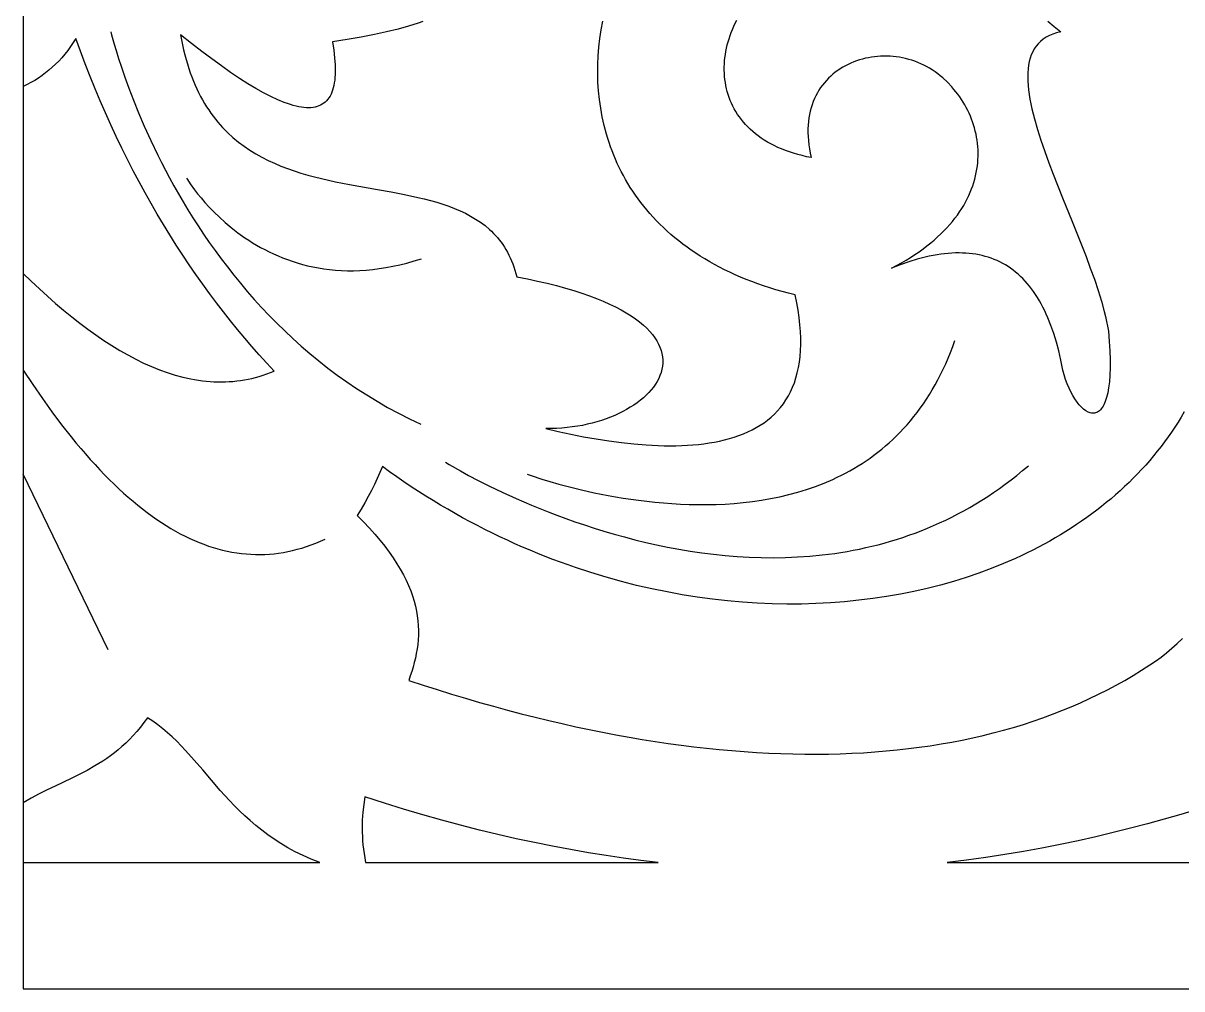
# Model space of a CAD drawing. Extents: x -58 to 58, y -20 to 20.
# Drawn here: x -58.23 to -33, y -20 to 1.03 of the extents above; entities that cross this region are included whole.
import ezdxf

# ---------------------------------------------------------------- set-up
doc = ezdxf.new("R2010")
doc.units = 0
doc.layers.add('LAYER_1', color=18, linetype='CONTINUOUS')

msp = doc.modelspace()

# ---------------------------------------------------------------- linework, layer by layer
at = {"layer": 'LAYER_1'}
for points in [[(-58.226, -20), (-36.442, -20), (58.226, -20), (58.226, 20), (-36.442, 20), (-58.226, 20)], [(-58.226, -0.348), (-58.226, -4.418), (-58.05, -4.59), (-57.873, -4.756), (-57.697, -4.917), (-57.521, -5.072), (-57.345, -5.222), (-57.17, -5.366), (-56.994, -5.503), (-56.819, -5.635), (-56.644, -5.76), (-56.47, -5.879), (-56.296, -5.991), (-56.122, -6.097), (-55.949, -6.195), (-55.776, -6.287), (-55.603, -6.371), (-55.431, -6.448), (-55.259, -6.517), (-55.088, -6.579), (-54.918, -6.633), (-54.748, -6.678), (-54.578, -6.716), (-54.494, -6.732), (-54.41, -6.745), (-54.325, -6.757), (-54.241, -6.766), (-54.158, -6.773), (-54.074, -6.778), (-53.991, -6.781), (-53.907, -6.782), (-53.824, -6.78), (-53.741, -6.776), (-53.658, -6.77), (-53.576, -6.762), (-53.494, -6.751), (-53.411, -6.738), (-53.329, -6.722), (-53.248, -6.705), (-53.166, -6.684), (-53.085, -6.662), (-53.004, -6.637), (-52.923, -6.609), (-52.842, -6.579), (-52.762, -6.547), (-52.924, -6.372), (-53.085, -6.194), (-53.245, -6.012), (-53.403, -5.828), (-53.559, -5.64), (-53.714, -5.449), (-53.868, -5.254), (-54.02, -5.057), (-54.17, -4.856), (-54.318, -4.651), (-54.465, -4.444), (-54.61, -4.233), (-54.753, -4.019), (-54.894, -3.801), (-55.034, -3.58), (-55.171, -3.356), (-55.307, -3.128), (-55.44, -2.897), (-55.572, -2.663), (-55.701, -2.425), (-55.828, -2.184), (-55.954, -1.939), (-56.077, -1.691), (-56.198, -1.439), (-56.316, -1.184), (-56.433, -0.925), (-56.547, -0.663), (-56.659, -0.398), (-56.768, -0.129), (-56.875, 0.144), (-56.98, 0.42), (-57.082, 0.7), (-57.138, 0.608), (-57.197, 0.52), (-57.257, 0.436), (-57.32, 0.355), (-57.385, 0.279), (-57.452, 0.205), (-57.521, 0.135), (-57.592, 0.069), (-57.665, 0.006), (-57.74, -0.054), (-57.816, -0.111), (-57.895, -0.164), (-57.975, -0.215), (-58.057, -0.262), (-58.141, -0.307)], [(-58.226, -15.95), (-58.226, -17.248), (-51.771, -17.248), (-51.956, -17.174), (-52.132, -17.096), (-52.301, -17.014), (-52.461, -16.927), (-52.614, -16.836), (-52.76, -16.742), (-52.9, -16.645), (-53.033, -16.545), (-53.161, -16.442), (-53.284, -16.337), (-53.402, -16.23), (-53.515, -16.122), (-53.625, -16.012), (-53.731, -15.901), (-53.834, -15.789), (-53.934, -15.678), (-54.129, -15.454), (-54.317, -15.233), (-54.504, -15.017), (-54.691, -14.808), (-54.786, -14.707), (-54.883, -14.609), (-54.982, -14.514), (-55.083, -14.422), (-55.187, -14.334), (-55.294, -14.25), (-55.404, -14.171), (-55.519, -14.096), (-55.596, -14.201), (-55.674, -14.301), (-55.752, -14.395), (-55.832, -14.484), (-55.912, -14.568), (-55.993, -14.647), (-56.075, -14.722), (-56.157, -14.793), (-56.24, -14.86), (-56.324, -14.923), (-56.408, -14.983), (-56.493, -15.041), (-56.578, -15.095), (-56.663, -15.147), (-56.836, -15.244), (-57.009, -15.334), (-57.183, -15.419), (-57.533, -15.584), (-57.707, -15.668), (-57.881, -15.755), (-58.054, -15.849), (-58.14, -15.898)], [(-44.401, -17.248), (-44.776, -17.203), (-45.155, -17.152), (-45.536, -17.097), (-45.921, -17.035), (-46.308, -16.968), (-46.699, -16.895), (-47.094, -16.816), (-47.491, -16.731), (-47.892, -16.639), (-48.295, -16.542), (-48.703, -16.438), (-49.113, -16.328), (-49.526, -16.211), (-49.943, -16.088), (-50.363, -15.957), (-50.787, -15.82), (-50.812, -15.984), (-50.831, -16.152), (-50.843, -16.324), (-50.846, -16.411), (-50.847, -16.5), (-50.846, -16.589), (-50.842, -16.68), (-50.836, -16.771), (-50.828, -16.864), (-50.818, -16.958), (-50.805, -17.054), (-50.79, -17.15), (-50.772, -17.248)]]:
    msp.add_lwpolyline(points, close=True, dxfattribs=at)
for points in [[(-49.526, 1.064), (-49.624, 1.03), (-49.835, 0.965), (-50.064, 0.903), (-50.313, 0.842), (-50.58, 0.784), (-50.866, 0.727), (-51.17, 0.673), (-51.494, 0.622), (-51.466, 0.443), (-51.446, 0.277), (-51.435, 0.123), (-51.432, 0.05), (-51.432, -0.02), (-51.434, -0.087), (-51.438, -0.151), (-51.444, -0.212), (-51.452, -0.27), (-51.462, -0.325), (-51.475, -0.377), (-51.489, -0.426), (-51.506, -0.472), (-51.524, -0.516), (-51.545, -0.556), (-51.568, -0.593), (-51.594, -0.628), (-51.621, -0.659), (-51.65, -0.688), (-51.682, -0.713), (-51.715, -0.736), (-51.751, -0.756), (-51.789, -0.772), (-51.829, -0.786), (-51.871, -0.797), (-51.915, -0.805), (-51.962, -0.81), (-52.01, -0.812), (-52.061, -0.811), (-52.113, -0.807), (-52.168, -0.8), (-52.225, -0.79), (-52.284, -0.777), (-52.345, -0.762), (-52.409, -0.743), (-52.474, -0.721), (-52.542, -0.697), (-52.683, -0.639), (-52.833, -0.569), (-52.992, -0.487), (-53.159, -0.394), (-53.334, -0.288), (-53.518, -0.171), (-53.71, -0.043), (-53.911, 0.098), (-54.12, 0.251), (-54.338, 0.415), (-54.564, 0.591), (-54.799, 0.779), (-54.779, 0.666), (-54.757, 0.556), (-54.733, 0.448), (-54.708, 0.344), (-54.68, 0.242), (-54.652, 0.142), (-54.621, 0.046), (-54.589, -0.049), (-54.555, -0.14), (-54.52, -0.23), (-54.484, -0.317), (-54.446, -0.401), (-54.406, -0.483), (-54.365, -0.563), (-54.323, -0.641), (-54.279, -0.716), (-54.234, -0.789), (-54.187, -0.86), (-54.14, -0.929), (-54.091, -0.996), (-54.041, -1.061), (-53.989, -1.124), (-53.937, -1.185), (-53.883, -1.244), (-53.828, -1.301), (-53.772, -1.356), (-53.658, -1.461), (-53.539, -1.559), (-53.416, -1.651), (-53.29, -1.737), (-53.16, -1.816), (-53.028, -1.89), (-52.892, -1.959), (-52.754, -2.022), (-52.613, -2.081), (-52.47, -2.136), (-52.325, -2.187), (-52.179, -2.234), (-52.031, -2.277), (-51.881, -2.317), (-51.731, -2.355), (-51.579, -2.39), (-51.427, -2.423), (-51.122, -2.483), (-50.514, -2.592), (-50.215, -2.646), (-49.921, -2.702), (-49.634, -2.763), (-49.495, -2.797), (-49.357, -2.832), (-49.222, -2.87), (-49.091, -2.911), (-48.962, -2.955), (-48.837, -3.003), (-48.715, -3.054), (-48.598, -3.11), (-48.484, -3.17), (-48.375, -3.235), (-48.27, -3.304), (-48.17, -3.379), (-48.075, -3.46), (-48.029, -3.503), (-47.985, -3.547), (-47.942, -3.593), (-47.901, -3.64), (-47.861, -3.689), (-47.822, -3.74), (-47.785, -3.792), (-47.749, -3.846), (-47.715, -3.902), (-47.682, -3.96), (-47.651, -4.02), (-47.622, -4.082), (-47.594, -4.145), (-47.568, -4.211), (-47.543, -4.279), (-47.52, -4.348), (-47.5, -4.42), (-47.48, -4.494), (-47.248, -4.539), (-47.027, -4.586), (-46.815, -4.635), (-46.612, -4.686), (-46.42, -4.738), (-46.237, -4.792), (-46.063, -4.848), (-45.898, -4.905), (-45.743, -4.964), (-45.596, -5.024), (-45.458, -5.086), (-45.328, -5.148), (-45.207, -5.212), (-45.095, -5.277), (-44.99, -5.342), (-44.894, -5.409), (-44.805, -5.476), (-44.724, -5.544), (-44.651, -5.612), (-44.585, -5.681), (-44.526, -5.75), (-44.475, -5.819), (-44.43, -5.889), (-44.393, -5.958), (-44.362, -6.028), (-44.338, -6.098), (-44.32, -6.167), (-44.308, -6.236), (-44.303, -6.305), (-44.303, -6.373), (-44.309, -6.441), (-44.321, -6.508), (-44.339, -6.575), (-44.362, -6.641), (-44.39, -6.706), (-44.424, -6.77), (-44.462, -6.832), (-44.505, -6.894), (-44.553, -6.954), (-44.606, -7.014), (-44.662, -7.071), (-44.724, -7.127), (-44.789, -7.182), (-44.858, -7.235), (-44.931, -7.286), (-45.008, -7.335), (-45.088, -7.382), (-45.171, -7.428), (-45.258, -7.471), (-45.348, -7.512), (-45.441, -7.55), (-45.536, -7.586), (-45.635, -7.62), (-45.736, -7.651), (-45.839, -7.679), (-45.944, -7.705), (-46.052, -7.728), (-46.161, -7.748), (-46.272, -7.764), (-46.385, -7.778), (-46.5, -7.788), (-46.615, -7.796), (-46.732, -7.799), (-46.85, -7.8), (-46.577, -7.862), (-46.303, -7.921), (-46.027, -7.975), (-45.751, -8.024), (-45.476, -8.066), (-45.203, -8.103), (-44.932, -8.132), (-44.665, -8.154), (-44.532, -8.162), (-44.401, -8.168), (-44.271, -8.171), (-44.143, -8.173), (-44.016, -8.171), (-43.89, -8.168), (-43.766, -8.162), (-43.644, -8.154), (-43.524, -8.143), (-43.406, -8.129), (-43.29, -8.112), (-43.176, -8.093), (-43.064, -8.071), (-42.955, -8.045), (-42.848, -8.017), (-42.744, -7.985), (-42.643, -7.951), (-42.544, -7.913), (-42.448, -7.871), (-42.356, -7.827), (-42.266, -7.778), (-42.18, -7.726), (-42.097, -7.671), (-42.018, -7.612), (-41.942, -7.549), (-41.87, -7.482), (-41.801, -7.411), (-41.737, -7.337), (-41.676, -7.258), (-41.62, -7.175), (-41.567, -7.087), (-41.519, -6.996), (-41.476, -6.9), (-41.436, -6.8), (-41.402, -6.695), (-41.372, -6.585), (-41.347, -6.471), (-41.327, -6.353), (-41.312, -6.229), (-41.302, -6.1), (-41.297, -5.967), (-41.298, -5.828), (-41.304, -5.685), (-41.316, -5.536), (-41.333, -5.382), (-41.356, -5.223), (-41.385, -5.058), (-41.42, -4.888), (-41.563, -4.852), (-41.702, -4.814), (-41.839, -4.775), (-41.974, -4.733), (-42.106, -4.69), (-42.235, -4.645), (-42.361, -4.598), (-42.485, -4.55), (-42.606, -4.499), (-42.725, -4.448), (-42.841, -4.394), (-42.955, -4.34), (-43.066, -4.283), (-43.174, -4.225), (-43.28, -4.166), (-43.384, -4.105), (-43.485, -4.043), (-43.583, -3.979), (-43.68, -3.914), (-43.773, -3.848), (-43.865, -3.78), (-43.953, -3.711), (-44.04, -3.641), (-44.124, -3.569), (-44.206, -3.497), (-44.285, -3.423), (-44.362, -3.348), (-44.437, -3.272), (-44.509, -3.195), (-44.58, -3.117), (-44.648, -3.038), (-44.713, -2.958), (-44.777, -2.877), (-44.838, -2.795), (-44.897, -2.713), (-44.954, -2.629), (-45.008, -2.545), (-45.061, -2.46), (-45.111, -2.374), (-45.159, -2.287), (-45.205, -2.199), (-45.249, -2.111), (-45.291, -2.023), (-45.331, -1.933), (-45.369, -1.843), (-45.405, -1.753), (-45.438, -1.662), (-45.47, -1.57), (-45.5, -1.478), (-45.528, -1.386), (-45.577, -1.2), (-45.619, -1.013), (-45.653, -0.824), (-45.68, -0.635), (-45.699, -0.445), (-45.712, -0.254), (-45.717, -0.063), (-45.715, 0.127), (-45.706, 0.318), (-45.69, 0.508), (-45.668, 0.697), (-45.639, 0.885), (-45.604, 1.072)], [(-35.918, 1.074), (-35.778, 0.96), (-35.638, 0.842), (-35.727, 0.819), (-35.81, 0.792), (-35.885, 0.759), (-35.955, 0.722), (-36.018, 0.68), (-36.075, 0.634), (-36.127, 0.584), (-36.173, 0.529), (-36.213, 0.469), (-36.248, 0.406), (-36.278, 0.339), (-36.303, 0.268), (-36.323, 0.194), (-36.338, 0.116), (-36.349, 0.034), (-36.355, -0.051), (-36.357, -0.139), (-36.355, -0.23), (-36.349, -0.324), (-36.339, -0.421), (-36.326, -0.52), (-36.309, -0.623), (-36.289, -0.727), (-36.266, -0.834), (-36.24, -0.944), (-36.211, -1.055), (-36.145, -1.284), (-36.07, -1.52), (-35.987, -1.761), (-35.897, -2.008), (-35.802, -2.26), (-35.599, -2.77), (-35.39, -3.286), (-35.185, -3.8), (-35.086, -4.053), (-34.993, -4.303), (-34.905, -4.548), (-34.824, -4.788), (-34.752, -5.021), (-34.69, -5.248), (-34.663, -5.358), (-34.639, -5.465), (-34.618, -5.571), (-34.6, -5.674), (-34.581, -5.9), (-34.569, -6.108), (-34.563, -6.3), (-34.563, -6.475), (-34.568, -6.635), (-34.579, -6.779), (-34.595, -6.908), (-34.615, -7.022), (-34.64, -7.122), (-34.668, -7.208), (-34.683, -7.246), (-34.7, -7.281), (-34.717, -7.313), (-34.735, -7.341), (-34.754, -7.367), (-34.773, -7.389), (-34.793, -7.409), (-34.813, -7.425), (-34.834, -7.438), (-34.856, -7.449), (-34.878, -7.457), (-34.901, -7.462), (-34.923, -7.465), (-34.947, -7.465), (-34.97, -7.462), (-34.994, -7.457), (-35.018, -7.45), (-35.042, -7.44), (-35.091, -7.413), (-35.139, -7.377), (-35.188, -7.333), (-35.236, -7.281), (-35.283, -7.221), (-35.33, -7.154), (-35.374, -7.081), (-35.417, -7.001), (-35.457, -6.916), (-35.495, -6.825), (-35.531, -6.729), (-35.562, -6.628), (-35.591, -6.524), (-35.633, -6.312), (-35.68, -6.109), (-35.732, -5.915), (-35.789, -5.73), (-35.85, -5.555), (-35.916, -5.389), (-35.951, -5.309), (-35.987, -5.232), (-36.025, -5.157), (-36.063, -5.084), (-36.103, -5.014), (-36.144, -4.945), (-36.186, -4.88), (-36.229, -4.816), (-36.274, -4.755), (-36.319, -4.696), (-36.366, -4.64), (-36.414, -4.585), (-36.464, -4.533), (-36.514, -4.484), (-36.566, -4.436), (-36.619, -4.391), (-36.673, -4.348), (-36.728, -4.308), (-36.785, -4.27), (-36.842, -4.234), (-36.901, -4.201), (-36.961, -4.169), (-37.023, -4.14), (-37.085, -4.114), (-37.149, -4.09), (-37.214, -4.068), (-37.28, -4.048), (-37.347, -4.03), (-37.415, -4.015), (-37.485, -4.003), (-37.556, -3.992), (-37.628, -3.984), (-37.701, -3.978), (-37.776, -3.975), (-37.851, -3.973), (-37.928, -3.974), (-38.006, -3.978), (-38.086, -3.984), (-38.166, -3.992), (-38.248, -4.002), (-38.331, -4.014), (-38.415, -4.029), (-38.5, -4.047), (-38.586, -4.066), (-38.763, -4.112), (-38.944, -4.167), (-39.13, -4.232), (-39.321, -4.305), (-39.212, -4.248), (-39.107, -4.19), (-39.005, -4.131), (-38.907, -4.071), (-38.813, -4.01), (-38.722, -3.948), (-38.634, -3.885), (-38.55, -3.821), (-38.469, -3.757), (-38.392, -3.692), (-38.317, -3.626), (-38.246, -3.559), (-38.179, -3.492), (-38.114, -3.424), (-38.053, -3.356), (-37.995, -3.287), (-37.94, -3.218), (-37.888, -3.149), (-37.839, -3.079), (-37.793, -3.008), (-37.75, -2.938), (-37.71, -2.867), (-37.673, -2.796), (-37.638, -2.724), (-37.607, -2.653), (-37.578, -2.581), (-37.552, -2.509), (-37.529, -2.438), (-37.508, -2.366), (-37.49, -2.294), (-37.475, -2.223), (-37.462, -2.151), (-37.452, -2.08), (-37.444, -2.009), (-37.439, -1.938), (-37.436, -1.867), (-37.436, -1.797), (-37.437, -1.727), (-37.442, -1.658), (-37.448, -1.589), (-37.457, -1.52), (-37.468, -1.452), (-37.481, -1.385), (-37.497, -1.318), (-37.514, -1.251), (-37.534, -1.186), (-37.556, -1.121), (-37.579, -1.057), (-37.605, -0.993), (-37.632, -0.931), (-37.662, -0.869), (-37.693, -0.808), (-37.726, -0.748), (-37.761, -0.689), (-37.798, -0.632), (-37.837, -0.575), (-37.877, -0.519), (-37.919, -0.464), (-37.962, -0.411), (-38.007, -0.359), (-38.102, -0.258), (-38.203, -0.163), (-38.259, -0.115), (-38.316, -0.07), (-38.374, -0.027), (-38.434, 0.013), (-38.495, 0.05), (-38.557, 0.085), (-38.62, 0.118), (-38.684, 0.148), (-38.749, 0.175), (-38.814, 0.2), (-38.88, 0.222), (-38.947, 0.242), (-39.014, 0.26), (-39.082, 0.275), (-39.149, 0.287), (-39.217, 0.297), (-39.286, 0.305), (-39.354, 0.31), (-39.422, 0.313), (-39.49, 0.313), (-39.558, 0.311), (-39.625, 0.307), (-39.692, 0.3), (-39.759, 0.29), (-39.825, 0.279), (-39.891, 0.265), (-39.955, 0.249), (-40.019, 0.23), (-40.082, 0.209), (-40.144, 0.186), (-40.205, 0.161), (-40.265, 0.133), (-40.324, 0.103), (-40.381, 0.071), (-40.437, 0.036), (-40.492, -0.001), (-40.545, -0.04), (-40.596, -0.081), (-40.645, -0.124), (-40.693, -0.17), (-40.739, -0.218), (-40.782, -0.268), (-40.824, -0.32), (-40.864, -0.374), (-40.901, -0.431), (-40.936, -0.489), (-40.968, -0.55), (-40.998, -0.613), (-41.026, -0.678), (-41.05, -0.745), (-41.072, -0.814), (-41.091, -0.885), (-41.108, -0.958), (-41.121, -1.034), (-41.131, -1.111), (-41.138, -1.19), (-41.142, -1.272), (-41.142, -1.355), (-41.139, -1.44), (-41.132, -1.528), (-41.122, -1.617), (-41.108, -1.709), (-41.09, -1.802), (-41.068, -1.897), (-41.17, -1.877), (-41.268, -1.854), (-41.363, -1.829), (-41.456, -1.802), (-41.545, -1.773), (-41.632, -1.742), (-41.716, -1.709), (-41.796, -1.674), (-41.874, -1.637), (-41.949, -1.598), (-42.021, -1.558), (-42.091, -1.516), (-42.157, -1.472), (-42.221, -1.426), (-42.282, -1.379), (-42.34, -1.331), (-42.396, -1.281), (-42.449, -1.23), (-42.499, -1.177), (-42.546, -1.123), (-42.591, -1.068), (-42.633, -1.012), (-42.673, -0.955), (-42.71, -0.896), (-42.744, -0.837), (-42.776, -0.776), (-42.805, -0.715), (-42.832, -0.653), (-42.856, -0.589), (-42.878, -0.526), (-42.897, -0.461), (-42.913, -0.396), (-42.927, -0.33), (-42.939, -0.264), (-42.949, -0.197), (-42.956, -0.13), (-42.96, -0.062), (-42.962, 0.006), (-42.962, 0.074), (-42.96, 0.142), (-42.955, 0.211), (-42.948, 0.279), (-42.938, 0.348), (-42.927, 0.417), (-42.913, 0.486), (-42.897, 0.555), (-42.878, 0.623), (-42.858, 0.691), (-42.835, 0.76), (-42.81, 0.827), (-42.783, 0.895), (-42.754, 0.962), (-42.723, 1.028), (-42.689, 1.094)], [(-56.319, 0.842), (-56.302, 0.773), (-56.248, 0.575), (-56.205, 0.433), (-56.153, 0.263), (-56.089, 0.069), (-56.014, -0.148), (-55.927, -0.387), (-55.827, -0.646), (-55.715, -0.922), (-55.589, -1.215), (-55.45, -1.522), (-55.296, -1.841), (-55.213, -2.005), (-55.127, -2.172), (-55.037, -2.34), (-54.944, -2.511), (-54.846, -2.683), (-54.744, -2.857), (-54.639, -3.032), (-54.529, -3.209), (-54.415, -3.386), (-54.297, -3.564), (-54.174, -3.743), (-54.048, -3.921), (-53.917, -4.1), (-53.781, -4.279), (-53.641, -4.457), (-53.497, -4.634), (-53.348, -4.811), (-53.194, -4.986), (-53.036, -5.161), (-52.873, -5.333), (-52.705, -5.504), (-52.532, -5.673), (-52.354, -5.84), (-52.171, -6.004), (-51.983, -6.166), (-51.79, -6.324), (-51.592, -6.48), (-51.389, -6.632), (-51.18, -6.781), (-50.966, -6.926), (-50.747, -7.067), (-50.522, -7.204), (-50.292, -7.336), (-50.056, -7.464), (-49.814, -7.586), (-49.567, -7.704)], [(-54.672, -2.343), (-54.652, -2.375), (-54.592, -2.465), (-54.493, -2.602), (-54.428, -2.685), (-54.354, -2.776), (-54.269, -2.874), (-54.174, -2.977), (-54.07, -3.085), (-53.955, -3.195), (-53.831, -3.308), (-53.696, -3.421), (-53.551, -3.533), (-53.397, -3.643), (-53.316, -3.697), (-53.232, -3.75), (-53.146, -3.802), (-53.057, -3.852), (-52.966, -3.901), (-52.873, -3.949), (-52.777, -3.994), (-52.678, -4.038), (-52.577, -4.08), (-52.473, -4.119), (-52.367, -4.156), (-52.258, -4.191), (-52.147, -4.222), (-52.034, -4.251), (-51.917, -4.277), (-51.799, -4.3), (-51.678, -4.319), (-51.554, -4.335), (-51.428, -4.347), (-51.299, -4.355), (-51.168, -4.36), (-51.034, -4.36), (-50.897, -4.356), (-50.759, -4.347), (-50.617, -4.334), (-50.473, -4.316), (-50.327, -4.293), (-50.178, -4.265), (-50.027, -4.232), (-49.873, -4.194), (-49.716, -4.149), (-49.557, -4.1)], [(-47.251, -8.793), (-47.168, -8.823), (-46.932, -8.9), (-46.762, -8.951), (-46.561, -9.008), (-46.331, -9.069), (-46.074, -9.132), (-45.793, -9.195), (-45.49, -9.255), (-45.331, -9.284), (-45.167, -9.311), (-44.999, -9.337), (-44.827, -9.361), (-44.651, -9.382), (-44.471, -9.402), (-44.289, -9.419), (-44.103, -9.432), (-43.915, -9.443), (-43.725, -9.451), (-43.532, -9.455), (-43.338, -9.454), (-43.142, -9.45), (-42.945, -9.442), (-42.748, -9.428), (-42.549, -9.41), (-42.351, -9.387), (-42.152, -9.358), (-41.954, -9.324), (-41.756, -9.284), (-41.559, -9.237), (-41.364, -9.185), (-41.169, -9.125), (-40.977, -9.059), (-40.787, -8.985), (-40.598, -8.904), (-40.505, -8.86), (-40.413, -8.815), (-40.321, -8.768), (-40.23, -8.718), (-40.14, -8.667), (-40.051, -8.613), (-39.963, -8.558), (-39.875, -8.5), (-39.789, -8.44), (-39.703, -8.378), (-39.618, -8.313), (-39.535, -8.247), (-39.452, -8.178), (-39.371, -8.107), (-39.291, -8.033), (-39.212, -7.957), (-39.134, -7.878), (-39.058, -7.797), (-38.983, -7.714), (-38.909, -7.628), (-38.837, -7.539), (-38.766, -7.448), (-38.696, -7.354), (-38.628, -7.258), (-38.562, -7.159), (-38.497, -7.057), (-38.433, -6.952), (-38.372, -6.845), (-38.312, -6.735), (-38.253, -6.622), (-38.197, -6.506), (-38.142, -6.387), (-38.089, -6.265), (-38.038, -6.141), (-37.989, -6.013), (-37.941, -5.882)], [(-58.226, -6.525), (-58.017, -6.842), (-57.808, -7.146), (-57.599, -7.437), (-57.39, -7.715), (-57.182, -7.979), (-57.078, -8.107), (-56.974, -8.231), (-56.87, -8.352), (-56.766, -8.47), (-56.662, -8.584), (-56.558, -8.696), (-56.455, -8.804), (-56.351, -8.908), (-56.248, -9.01), (-56.144, -9.108), (-56.041, -9.203), (-55.937, -9.295), (-55.834, -9.383), (-55.731, -9.468), (-55.628, -9.55), (-55.525, -9.629), (-55.421, -9.704), (-55.318, -9.777), (-55.216, -9.846), (-55.113, -9.911), (-55.01, -9.974), (-54.907, -10.033), (-54.805, -10.089), (-54.702, -10.141), (-54.599, -10.191), (-54.497, -10.237), (-54.395, -10.28), (-54.292, -10.319), (-54.19, -10.356), (-54.088, -10.389), (-53.986, -10.419), (-53.884, -10.445), (-53.782, -10.469), (-53.68, -10.489), (-53.578, -10.506), (-53.476, -10.519), (-53.374, -10.529), (-53.272, -10.537), (-53.171, -10.54), (-53.069, -10.541), (-52.968, -10.538), (-52.866, -10.532), (-52.765, -10.523), (-52.664, -10.511), (-52.562, -10.495), (-52.461, -10.476), (-52.36, -10.454), (-52.259, -10.428), (-52.158, -10.4), (-52.057, -10.368), (-51.956, -10.332), (-51.855, -10.294), (-51.755, -10.252), (-51.654, -10.207)], [(-32.948, -7.435), (-33.014, -7.547), (-33.082, -7.658), (-33.153, -7.767), (-33.225, -7.875), (-33.299, -7.982), (-33.376, -8.087), (-33.454, -8.191), (-33.535, -8.293), (-33.617, -8.394), (-33.701, -8.494), (-33.788, -8.592), (-33.876, -8.689), (-33.966, -8.784), (-34.057, -8.878), (-34.151, -8.971), (-34.246, -9.062), (-34.344, -9.151), (-34.443, -9.239), (-34.543, -9.326), (-34.646, -9.411), (-34.75, -9.495), (-34.855, -9.577), (-34.963, -9.658), (-35.072, -9.737), (-35.182, -9.815), (-35.295, -9.891), (-35.408, -9.966), (-35.523, -10.039), (-35.64, -10.11), (-35.758, -10.18), (-35.878, -10.249), (-35.999, -10.316), (-36.122, -10.381), (-36.246, -10.445), (-36.371, -10.507), (-36.498, -10.568), (-36.625, -10.626), (-36.885, -10.74), (-37.15, -10.846), (-37.42, -10.946), (-37.694, -11.039), (-37.973, -11.126), (-38.256, -11.206), (-38.543, -11.279), (-38.834, -11.345), (-39.129, -11.404), (-39.427, -11.456), (-39.729, -11.501), (-40.034, -11.539), (-40.342, -11.57), (-40.653, -11.594), (-40.967, -11.61), (-41.283, -11.619), (-41.601, -11.62), (-41.922, -11.614), (-42.244, -11.601), (-42.568, -11.58), (-42.894, -11.551), (-43.221, -11.514), (-43.549, -11.47), (-43.879, -11.417), (-44.209, -11.357), (-44.54, -11.289), (-44.872, -11.213), (-45.203, -11.129), (-45.535, -11.036), (-45.867, -10.936), (-46.199, -10.827), (-46.364, -10.769), (-46.53, -10.709), (-46.695, -10.647), (-46.86, -10.583), (-47.025, -10.517), (-47.19, -10.449), (-47.355, -10.379), (-47.519, -10.307), (-47.683, -10.232), (-47.847, -10.155), (-48.01, -10.076), (-48.173, -9.995), (-48.336, -9.912), (-48.498, -9.827), (-48.66, -9.739), (-48.821, -9.649), (-48.982, -9.557), (-49.143, -9.463), (-49.303, -9.366), (-49.462, -9.268), (-49.621, -9.167), (-49.779, -9.064), (-49.937, -8.958), (-50.094, -8.85), (-50.25, -8.74), (-50.406, -8.628), (-50.458, -8.756), (-50.516, -8.885), (-50.578, -9.015), (-50.644, -9.147), (-50.715, -9.281), (-50.791, -9.415), (-50.871, -9.551), (-50.954, -9.688), (-50.817, -9.828), (-50.688, -9.966), (-50.568, -10.101), (-50.456, -10.233), (-50.353, -10.363), (-50.257, -10.491), (-50.169, -10.617), (-50.088, -10.741), (-50.015, -10.862), (-49.948, -10.982), (-49.889, -11.1), (-49.836, -11.216), (-49.789, -11.33), (-49.749, -11.443), (-49.714, -11.554), (-49.686, -11.664), (-49.663, -11.772), (-49.645, -11.879), (-49.632, -11.985), (-49.624, -12.09), (-49.621, -12.193), (-49.622, -12.296), (-49.628, -12.397), (-49.637, -12.498), (-49.65, -12.598), (-49.667, -12.697), (-49.687, -12.796), (-49.711, -12.894), (-49.737, -12.992), (-49.766, -13.089), (-49.798, -13.186), (-49.832, -13.283), (-49.52, -13.385), (-49.21, -13.484), (-48.902, -13.58), (-48.595, -13.673), (-48.289, -13.762), (-47.985, -13.847), (-47.683, -13.93), (-47.382, -14.009), (-47.083, -14.084), (-46.785, -14.157), (-46.489, -14.225), (-46.195, -14.291), (-45.903, -14.353), (-45.612, -14.412), (-45.323, -14.467), (-45.035, -14.519), (-44.75, -14.568), (-44.466, -14.613), (-44.184, -14.655), (-43.904, -14.693), (-43.625, -14.728), (-43.349, -14.76), (-43.074, -14.788), (-42.801, -14.812), (-42.531, -14.834), (-42.262, -14.852), (-41.995, -14.866), (-41.73, -14.877), (-41.468, -14.884), (-41.207, -14.889), (-40.948, -14.889), (-40.691, -14.886), (-40.437, -14.88), (-40.184, -14.87), (-39.934, -14.857), (-39.686, -14.84), (-39.44, -14.82), (-39.196, -14.797), (-38.955, -14.769), (-38.716, -14.739), (-38.478, -14.705), (-38.244, -14.667), (-38.011, -14.626), (-37.781, -14.581), (-37.553, -14.533), (-37.328, -14.482), (-37.105, -14.426), (-36.884, -14.368), (-36.666, -14.305), (-36.45, -14.24), (-36.237, -14.171), (-36.026, -14.098), (-35.818, -14.021), (-35.612, -13.941), (-35.409, -13.858), (-35.208, -13.771), (-35.01, -13.68), (-34.814, -13.586), (-34.622, -13.489), (-34.431, -13.387), (-34.244, -13.283), (-34.059, -13.174), (-33.877, -13.062), (-33.697, -12.947), (-33.576, -12.864), (-33.454, -12.775), (-33.334, -12.682), (-33.216, -12.583), (-33.101, -12.478), (-32.99, -12.368)], [(-49.034, -8.531), (-48.95, -8.582), (-48.706, -8.721), (-48.529, -8.817), (-48.317, -8.928), (-48.072, -9.051), (-47.795, -9.183), (-47.49, -9.322), (-47.157, -9.465), (-46.98, -9.538), (-46.798, -9.61), (-46.609, -9.683), (-46.414, -9.755), (-46.214, -9.826), (-46.008, -9.896), (-45.797, -9.965), (-45.582, -10.032), (-45.361, -10.097), (-45.136, -10.159), (-44.907, -10.219), (-44.673, -10.276), (-44.436, -10.329), (-44.195, -10.379), (-43.951, -10.425), (-43.703, -10.466), (-43.452, -10.503), (-43.199, -10.535), (-42.943, -10.562), (-42.684, -10.583), (-42.424, -10.599), (-42.161, -10.608), (-41.897, -10.611), (-41.632, -10.606), (-41.365, -10.595), (-41.097, -10.577), (-40.828, -10.55), (-40.693, -10.534), (-40.559, -10.516), (-40.424, -10.496), (-40.289, -10.473), (-40.154, -10.448), (-40.019, -10.422), (-39.884, -10.392), (-39.749, -10.361), (-39.614, -10.327), (-39.479, -10.291), (-39.345, -10.253), (-39.21, -10.212), (-39.076, -10.168), (-38.942, -10.122), (-38.808, -10.074), (-38.674, -10.022), (-38.541, -9.969), (-38.407, -9.912), (-38.275, -9.853), (-38.142, -9.791), (-38.01, -9.726), (-37.879, -9.658), (-37.748, -9.588), (-37.617, -9.514), (-37.487, -9.438), (-37.357, -9.359), (-37.228, -9.276), (-37.1, -9.19), (-36.972, -9.102), (-36.844, -9.01), (-36.718, -8.915), (-36.592, -8.817), (-36.467, -8.715), (-36.342, -8.61)], [(-56.375, -12.615), (-58.226, -8.791)], [(-32.669, -16.095), (-33.024, -16.201), (-33.383, -16.305), (-33.748, -16.405), (-34.118, -16.503), (-34.493, -16.597), (-34.874, -16.688), (-35.259, -16.774), (-35.65, -16.857), (-36.047, -16.934), (-36.449, -17.008), (-36.856, -17.076), (-37.268, -17.139), (-37.686, -17.196), (-38.11, -17.248), (-22.987, -17.248)]]:
    msp.add_lwpolyline(points, dxfattribs=at)

doc.saveas('drawing.dxf')
